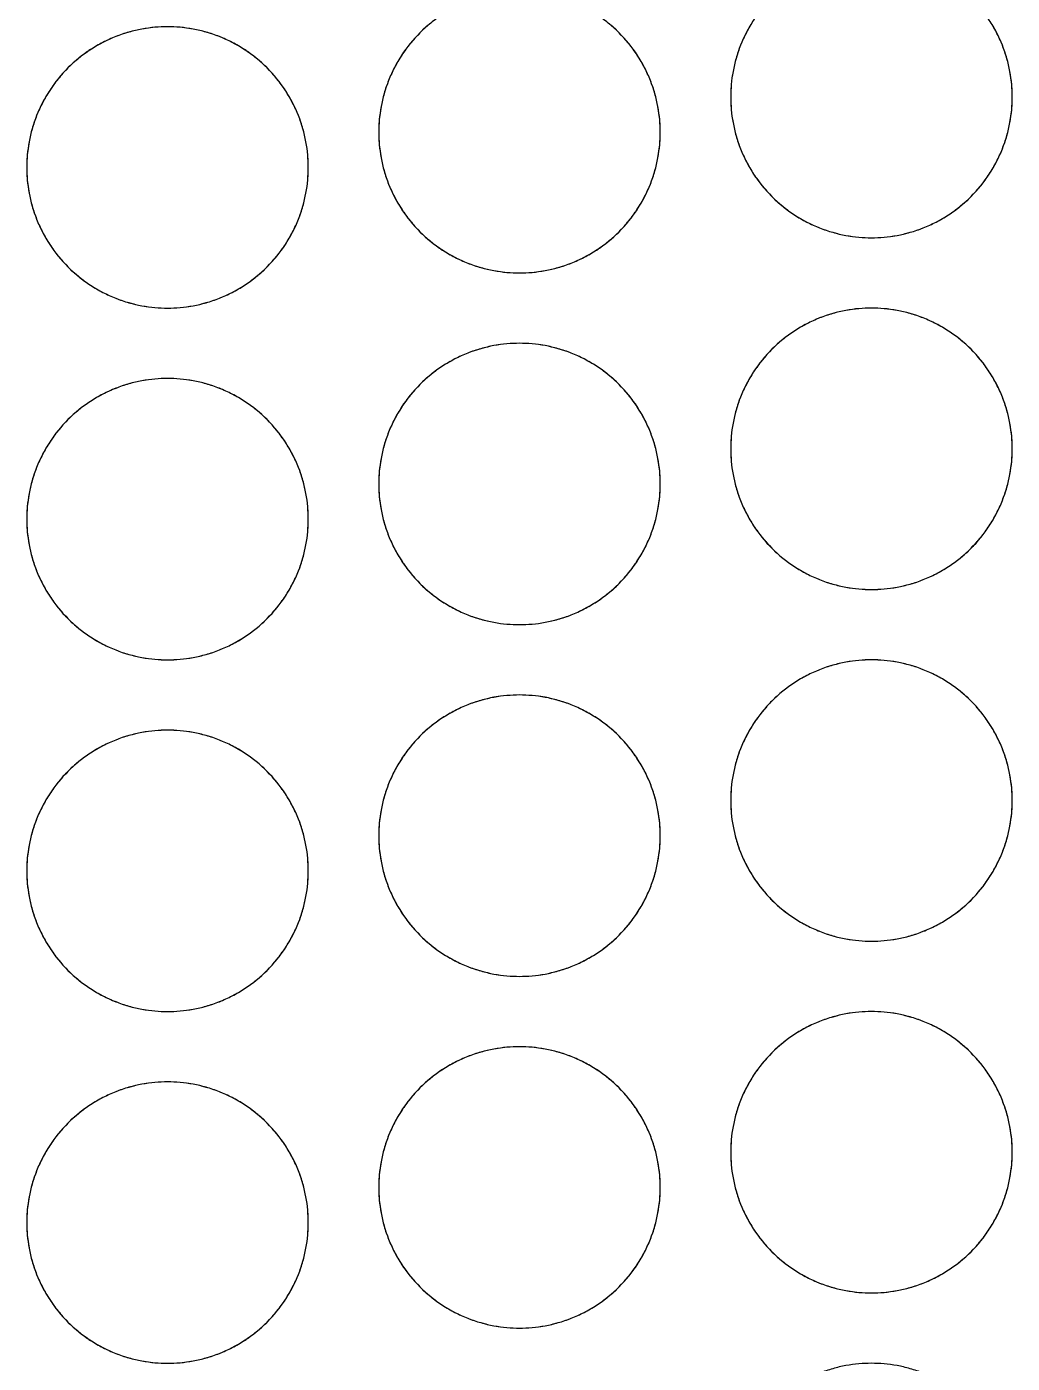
# Model space of a CAD drawing. Extents: x 85 to 185, y 98 to 200.
# Drawn here: x 112.8 to 135.2, y 118.4 to 148.8 of the extents above; entities that cross this region are included whole.
import ezdxf

# ---------------------------------------------------------------- set-up
doc = ezdxf.new("R2010")
doc.units = 0
doc.header["$MEASUREMENT"] = 0
doc.layers.get('0').update_dxf_attribs({"linetype": 'CONTINUOUS'})

msp = doc.modelspace()

# ---------------------------------------------------------------- linework, layer by layer
for points in [[(119.2, 145.6), (119.197, 145.743), (119.187, 145.888), (119.17, 146.034), (119.147, 146.182), (119.132, 146.257), (119.115, 146.331), (119.097, 146.406), (119.076, 146.481), (119.054, 146.555), (119.03, 146.63), (119.004, 146.704), (118.975, 146.778), (118.945, 146.852), (118.913, 146.925), (118.879, 146.998), (118.843, 147.07), (118.804, 147.141), (118.764, 147.212), (118.722, 147.282), (118.678, 147.351), (118.633, 147.419), (118.585, 147.486), (118.536, 147.552), (118.484, 147.617), (118.431, 147.68), (118.377, 147.743), (118.321, 147.803), (118.263, 147.863), (118.203, 147.921), (118.143, 147.977), (118.08, 148.031), (118.017, 148.084), (117.952, 148.136), (117.886, 148.185), (117.819, 148.233), (117.751, 148.278), (117.682, 148.322), (117.612, 148.364), (117.541, 148.404), (117.47, 148.443), (117.398, 148.479), (117.325, 148.513), (117.252, 148.545), (117.178, 148.575), (117.104, 148.604), (117.03, 148.63), (116.955, 148.654), (116.881, 148.676), (116.806, 148.697), (116.731, 148.715), (116.657, 148.732), (116.582, 148.747), (116.434, 148.77), (116.288, 148.787), (116.143, 148.797), (116, 148.8), (115.857, 148.797), (115.712, 148.787), (115.566, 148.77), (115.418, 148.747), (115.343, 148.732), (115.269, 148.715), (115.194, 148.697), (115.119, 148.676), (115.045, 148.654), (114.97, 148.63), (114.896, 148.604), (114.822, 148.575), (114.748, 148.545), (114.675, 148.513), (114.602, 148.479), (114.53, 148.443), (114.459, 148.404), (114.388, 148.364), (114.318, 148.322), (114.249, 148.278), (114.181, 148.233), (114.114, 148.185), (114.048, 148.136), (113.983, 148.084), (113.92, 148.031), (113.857, 147.977), (113.797, 147.921), (113.737, 147.863), (113.679, 147.803), (113.623, 147.743), (113.569, 147.68), (113.516, 147.617), (113.464, 147.552), (113.415, 147.486), (113.367, 147.419), (113.322, 147.351), (113.278, 147.282), (113.236, 147.212), (113.196, 147.141), (113.157, 147.07), (113.121, 146.998), (113.087, 146.925), (113.055, 146.852), (113.025, 146.778), (112.996, 146.704), (112.97, 146.63), (112.946, 146.555), (112.924, 146.481), (112.903, 146.406), (112.885, 146.331), (112.868, 146.257), (112.853, 146.182), (112.83, 146.034), (112.813, 145.888), (112.803, 145.743), (112.8, 145.6), (112.803, 145.457), (112.813, 145.312), (112.83, 145.166), (112.853, 145.018), (112.868, 144.943), (112.885, 144.869), (112.903, 144.794), (112.924, 144.719), (112.946, 144.645), (112.97, 144.57), (112.996, 144.496), (113.025, 144.422), (113.055, 144.348), (113.087, 144.275), (113.121, 144.202), (113.157, 144.13), (113.196, 144.059), (113.236, 143.988), (113.278, 143.918), (113.322, 143.849), (113.367, 143.781), (113.415, 143.714), (113.464, 143.648), (113.516, 143.583), (113.569, 143.52), (113.623, 143.457), (113.679, 143.397), (113.737, 143.337), (113.797, 143.279), (113.857, 143.223), (113.92, 143.169), (113.983, 143.116), (114.048, 143.064), (114.114, 143.015), (114.181, 142.967), (114.249, 142.922), (114.318, 142.878), (114.388, 142.836), (114.459, 142.796), (114.53, 142.757), (114.602, 142.721), (114.675, 142.687), (114.748, 142.655), (114.822, 142.625), (114.896, 142.596), (114.97, 142.57), (115.045, 142.546), (115.119, 142.524), (115.194, 142.503), (115.269, 142.485), (115.343, 142.468), (115.418, 142.453), (115.566, 142.43), (115.712, 142.413), (115.857, 142.403), (116, 142.4), (116.143, 142.403), (116.288, 142.413), (116.434, 142.43), (116.582, 142.453), (116.657, 142.468), (116.731, 142.485), (116.806, 142.503), (116.881, 142.524), (116.955, 142.546), (117.03, 142.57), (117.104, 142.596), (117.178, 142.625), (117.252, 142.655), (117.325, 142.687), (117.398, 142.721), (117.47, 142.757), (117.541, 142.796), (117.612, 142.836), (117.682, 142.878), (117.751, 142.922), (117.819, 142.967), (117.886, 143.015), (117.952, 143.064), (118.017, 143.116), (118.08, 143.169), (118.143, 143.223), (118.203, 143.279), (118.263, 143.337), (118.321, 143.397), (118.377, 143.457), (118.431, 143.52), (118.484, 143.583), (118.536, 143.648), (118.585, 143.714), (118.633, 143.781), (118.678, 143.849), (118.722, 143.918), (118.764, 143.988), (118.804, 144.059), (118.843, 144.13), (118.879, 144.202), (118.913, 144.275), (118.945, 144.348), (118.975, 144.422), (119.004, 144.496), (119.03, 144.57), (119.054, 144.645), (119.076, 144.719), (119.097, 144.794), (119.115, 144.869), (119.132, 144.943), (119.147, 145.018), (119.17, 145.166), (119.187, 145.312), (119.197, 145.457), (119.2, 145.6)], [(135.2, 139.2), (135.197, 139.343), (135.187, 139.488), (135.17, 139.634), (135.147, 139.782), (135.132, 139.857), (135.115, 139.931), (135.097, 140.006), (135.076, 140.081), (135.054, 140.155), (135.03, 140.23), (135.004, 140.304), (134.975, 140.378), (134.945, 140.452), (134.913, 140.525), (134.879, 140.598), (134.843, 140.67), (134.804, 140.741), (134.764, 140.812), (134.722, 140.882), (134.678, 140.951), (134.633, 141.019), (134.585, 141.086), (134.536, 141.152), (134.484, 141.217), (134.431, 141.28), (134.377, 141.343), (134.321, 141.403), (134.263, 141.463), (134.203, 141.521), (134.143, 141.577), (134.08, 141.631), (134.017, 141.684), (133.952, 141.736), (133.886, 141.785), (133.819, 141.833), (133.751, 141.878), (133.682, 141.922), (133.612, 141.964), (133.541, 142.004), (133.47, 142.043), (133.398, 142.079), (133.325, 142.113), (133.252, 142.145), (133.178, 142.175), (133.104, 142.204), (133.03, 142.23), (132.955, 142.254), (132.881, 142.276), (132.806, 142.297), (132.731, 142.315), (132.657, 142.332), (132.582, 142.347), (132.434, 142.37), (132.288, 142.387), (132.143, 142.397), (132, 142.4), (131.857, 142.397), (131.712, 142.387), (131.566, 142.37), (131.418, 142.347), (131.343, 142.332), (131.269, 142.315), (131.194, 142.297), (131.119, 142.276), (131.045, 142.254), (130.97, 142.23), (130.896, 142.204), (130.822, 142.175), (130.748, 142.145), (130.675, 142.113), (130.602, 142.079), (130.53, 142.043), (130.459, 142.004), (130.388, 141.964), (130.318, 141.922), (130.249, 141.878), (130.181, 141.833), (130.114, 141.785), (130.048, 141.736), (129.983, 141.684), (129.92, 141.631), (129.857, 141.577), (129.797, 141.521), (129.737, 141.463), (129.679, 141.403), (129.623, 141.343), (129.569, 141.28), (129.516, 141.217), (129.464, 141.152), (129.415, 141.086), (129.367, 141.019), (129.322, 140.951), (129.278, 140.882), (129.236, 140.812), (129.196, 140.741), (129.157, 140.67), (129.121, 140.598), (129.087, 140.525), (129.055, 140.452), (129.025, 140.378), (128.996, 140.304), (128.97, 140.23), (128.946, 140.155), (128.924, 140.081), (128.903, 140.006), (128.885, 139.931), (128.868, 139.857), (128.853, 139.782), (128.83, 139.634), (128.813, 139.488), (128.803, 139.343), (128.8, 139.2), (128.803, 139.057), (128.813, 138.912), (128.83, 138.766), (128.853, 138.618), (128.868, 138.543), (128.885, 138.469), (128.903, 138.394), (128.924, 138.319), (128.946, 138.245), (128.97, 138.17), (128.996, 138.096), (129.025, 138.022), (129.055, 137.948), (129.087, 137.875), (129.121, 137.802), (129.157, 137.73), (129.196, 137.659), (129.236, 137.588), (129.278, 137.518), (129.322, 137.449), (129.367, 137.381), (129.415, 137.314), (129.464, 137.248), (129.516, 137.183), (129.569, 137.12), (129.623, 137.057), (129.679, 136.997), (129.737, 136.937), (129.797, 136.879), (129.857, 136.823), (129.92, 136.769), (129.983, 136.716), (130.048, 136.664), (130.114, 136.615), (130.181, 136.567), (130.249, 136.522), (130.318, 136.478), (130.388, 136.436), (130.459, 136.396), (130.53, 136.357), (130.602, 136.321), (130.675, 136.287), (130.748, 136.255), (130.822, 136.225), (130.896, 136.196), (130.97, 136.17), (131.045, 136.146), (131.119, 136.124), (131.194, 136.103), (131.269, 136.085), (131.343, 136.068), (131.418, 136.053), (131.566, 136.03), (131.712, 136.013), (131.857, 136.003), (132, 136), (132.143, 136.003), (132.288, 136.013), (132.434, 136.03), (132.582, 136.053), (132.657, 136.068), (132.731, 136.085), (132.806, 136.103), (132.881, 136.124), (132.955, 136.146), (133.03, 136.17), (133.104, 136.196), (133.178, 136.225), (133.252, 136.255), (133.325, 136.287), (133.398, 136.321), (133.47, 136.357), (133.541, 136.396), (133.612, 136.436), (133.682, 136.478), (133.751, 136.522), (133.819, 136.567), (133.886, 136.615), (133.952, 136.664), (134.017, 136.716), (134.08, 136.769), (134.143, 136.823), (134.203, 136.879), (134.263, 136.937), (134.321, 136.997), (134.377, 137.057), (134.431, 137.12), (134.484, 137.183), (134.536, 137.248), (134.585, 137.314), (134.633, 137.381), (134.678, 137.449), (134.722, 137.518), (134.764, 137.588), (134.804, 137.659), (134.843, 137.73), (134.879, 137.802), (134.913, 137.875), (134.945, 137.948), (134.975, 138.022), (135.004, 138.096), (135.03, 138.17), (135.054, 138.245), (135.076, 138.319), (135.097, 138.394), (135.115, 138.469), (135.132, 138.543), (135.147, 138.618), (135.17, 138.766), (135.187, 138.912), (135.197, 139.057), (135.2, 139.2)], [(127.2, 138.4), (127.197, 138.543), (127.187, 138.688), (127.17, 138.834), (127.147, 138.982), (127.132, 139.057), (127.115, 139.131), (127.097, 139.206), (127.076, 139.281), (127.054, 139.355), (127.03, 139.43), (127.004, 139.504), (126.975, 139.578), (126.945, 139.652), (126.913, 139.725), (126.879, 139.798), (126.843, 139.87), (126.804, 139.941), (126.764, 140.012), (126.722, 140.082), (126.678, 140.151), (126.633, 140.219), (126.585, 140.286), (126.536, 140.352), (126.484, 140.417), (126.431, 140.48), (126.377, 140.543), (126.321, 140.603), (126.263, 140.663), (126.203, 140.721), (126.143, 140.777), (126.08, 140.831), (126.017, 140.884), (125.952, 140.936), (125.886, 140.985), (125.819, 141.033), (125.751, 141.078), (125.682, 141.122), (125.612, 141.164), (125.541, 141.204), (125.47, 141.243), (125.398, 141.279), (125.325, 141.313), (125.252, 141.345), (125.178, 141.375), (125.104, 141.404), (125.03, 141.43), (124.955, 141.454), (124.881, 141.476), (124.806, 141.497), (124.731, 141.515), (124.657, 141.532), (124.582, 141.547), (124.434, 141.57), (124.288, 141.587), (124.143, 141.597), (124, 141.6), (123.857, 141.597), (123.712, 141.587), (123.566, 141.57), (123.418, 141.547), (123.343, 141.532), (123.269, 141.515), (123.194, 141.497), (123.119, 141.476), (123.045, 141.454), (122.97, 141.43), (122.896, 141.404), (122.822, 141.375), (122.748, 141.345), (122.675, 141.313), (122.602, 141.279), (122.53, 141.243), (122.459, 141.204), (122.388, 141.164), (122.318, 141.122), (122.249, 141.078), (122.181, 141.033), (122.114, 140.985), (122.048, 140.936), (121.983, 140.884), (121.92, 140.831), (121.857, 140.777), (121.797, 140.721), (121.737, 140.663), (121.679, 140.603), (121.623, 140.543), (121.569, 140.48), (121.516, 140.417), (121.464, 140.352), (121.415, 140.286), (121.367, 140.219), (121.322, 140.151), (121.278, 140.082), (121.236, 140.012), (121.196, 139.941), (121.157, 139.87), (121.121, 139.798), (121.087, 139.725), (121.055, 139.652), (121.025, 139.578), (120.996, 139.504), (120.97, 139.43), (120.946, 139.355), (120.924, 139.281), (120.903, 139.206), (120.885, 139.131), (120.868, 139.057), (120.853, 138.982), (120.83, 138.834), (120.813, 138.688), (120.803, 138.543), (120.8, 138.4), (120.803, 138.257), (120.813, 138.112), (120.83, 137.966), (120.853, 137.818), (120.868, 137.743), (120.885, 137.669), (120.903, 137.594), (120.924, 137.519), (120.946, 137.445), (120.97, 137.37), (120.996, 137.296), (121.025, 137.222), (121.055, 137.148), (121.087, 137.075), (121.121, 137.002), (121.157, 136.93), (121.196, 136.859), (121.236, 136.788), (121.278, 136.718), (121.322, 136.649), (121.367, 136.581), (121.415, 136.514), (121.464, 136.448), (121.516, 136.383), (121.569, 136.32), (121.623, 136.257), (121.679, 136.197), (121.737, 136.137), (121.797, 136.079), (121.857, 136.023), (121.92, 135.969), (121.983, 135.916), (122.048, 135.864), (122.114, 135.815), (122.181, 135.767), (122.249, 135.722), (122.318, 135.678), (122.388, 135.636), (122.459, 135.596), (122.53, 135.557), (122.602, 135.521), (122.675, 135.487), (122.748, 135.455), (122.822, 135.425), (122.896, 135.396), (122.97, 135.37), (123.045, 135.346), (123.119, 135.324), (123.194, 135.303), (123.269, 135.285), (123.343, 135.268), (123.418, 135.253), (123.566, 135.23), (123.712, 135.213), (123.857, 135.203), (124, 135.2), (124.143, 135.203), (124.288, 135.213), (124.434, 135.23), (124.582, 135.253), (124.657, 135.268), (124.731, 135.285), (124.806, 135.303), (124.881, 135.324), (124.955, 135.346), (125.03, 135.37), (125.104, 135.396), (125.178, 135.425), (125.252, 135.455), (125.325, 135.487), (125.398, 135.521), (125.47, 135.557), (125.541, 135.596), (125.612, 135.636), (125.682, 135.678), (125.751, 135.722), (125.819, 135.767), (125.886, 135.815), (125.952, 135.864), (126.017, 135.916), (126.08, 135.969), (126.143, 136.023), (126.203, 136.079), (126.263, 136.137), (126.321, 136.197), (126.377, 136.257), (126.431, 136.32), (126.484, 136.383), (126.536, 136.448), (126.585, 136.514), (126.633, 136.581), (126.678, 136.649), (126.722, 136.718), (126.764, 136.788), (126.804, 136.859), (126.843, 136.93), (126.879, 137.002), (126.913, 137.075), (126.945, 137.148), (126.975, 137.222), (127.004, 137.296), (127.03, 137.37), (127.054, 137.445), (127.076, 137.519), (127.097, 137.594), (127.115, 137.669), (127.132, 137.743), (127.147, 137.818), (127.17, 137.966), (127.187, 138.112), (127.197, 138.257), (127.2, 138.4)], [(119.2, 137.6), (119.197, 137.743), (119.187, 137.888), (119.17, 138.034), (119.147, 138.182), (119.132, 138.257), (119.115, 138.331), (119.097, 138.406), (119.076, 138.481), (119.054, 138.555), (119.03, 138.63), (119.004, 138.704), (118.975, 138.778), (118.945, 138.852), (118.913, 138.925), (118.879, 138.998), (118.843, 139.07), (118.804, 139.141), (118.764, 139.212), (118.722, 139.282), (118.678, 139.351), (118.633, 139.419), (118.585, 139.486), (118.536, 139.552), (118.484, 139.617), (118.431, 139.68), (118.377, 139.743), (118.321, 139.803), (118.263, 139.863), (118.203, 139.921), (118.143, 139.977), (118.08, 140.031), (118.017, 140.084), (117.952, 140.136), (117.886, 140.185), (117.819, 140.233), (117.751, 140.278), (117.682, 140.322), (117.612, 140.364), (117.541, 140.404), (117.47, 140.443), (117.398, 140.479), (117.325, 140.513), (117.252, 140.545), (117.178, 140.575), (117.104, 140.604), (117.03, 140.63), (116.955, 140.654), (116.881, 140.676), (116.806, 140.697), (116.731, 140.715), (116.657, 140.732), (116.582, 140.747), (116.434, 140.77), (116.288, 140.787), (116.143, 140.797), (116, 140.8), (115.857, 140.797), (115.712, 140.787), (115.566, 140.77), (115.418, 140.747), (115.343, 140.732), (115.269, 140.715), (115.194, 140.697), (115.119, 140.676), (115.045, 140.654), (114.97, 140.63), (114.896, 140.604), (114.822, 140.575), (114.748, 140.545), (114.675, 140.513), (114.602, 140.479), (114.53, 140.443), (114.459, 140.404), (114.388, 140.364), (114.318, 140.322), (114.249, 140.278), (114.181, 140.233), (114.114, 140.185), (114.048, 140.136), (113.983, 140.084), (113.92, 140.031), (113.857, 139.977), (113.797, 139.921), (113.737, 139.863), (113.679, 139.803), (113.623, 139.743), (113.569, 139.68), (113.516, 139.617), (113.464, 139.552), (113.415, 139.486), (113.367, 139.419), (113.322, 139.351), (113.278, 139.282), (113.236, 139.212), (113.196, 139.141), (113.157, 139.07), (113.121, 138.998), (113.087, 138.925), (113.055, 138.852), (113.025, 138.778), (112.996, 138.704), (112.97, 138.63), (112.946, 138.555), (112.924, 138.481), (112.903, 138.406), (112.885, 138.331), (112.868, 138.257), (112.853, 138.182), (112.83, 138.034), (112.813, 137.888), (112.803, 137.743), (112.8, 137.6), (112.803, 137.457), (112.813, 137.312), (112.83, 137.166), (112.853, 137.018), (112.868, 136.943), (112.885, 136.869), (112.903, 136.794), (112.924, 136.719), (112.946, 136.645), (112.97, 136.57), (112.996, 136.496), (113.025, 136.422), (113.055, 136.348), (113.087, 136.275), (113.121, 136.202), (113.157, 136.13), (113.196, 136.059), (113.236, 135.988), (113.278, 135.918), (113.322, 135.849), (113.367, 135.781), (113.415, 135.714), (113.464, 135.648), (113.516, 135.583), (113.569, 135.52), (113.623, 135.457), (113.679, 135.397), (113.737, 135.337), (113.797, 135.279), (113.857, 135.223), (113.92, 135.169), (113.983, 135.116), (114.048, 135.064), (114.114, 135.015), (114.181, 134.967), (114.249, 134.922), (114.318, 134.878), (114.388, 134.836), (114.459, 134.796), (114.53, 134.757), (114.602, 134.721), (114.675, 134.687), (114.748, 134.655), (114.822, 134.625), (114.896, 134.596), (114.97, 134.57), (115.045, 134.546), (115.119, 134.524), (115.194, 134.503), (115.269, 134.485), (115.343, 134.468), (115.418, 134.453), (115.566, 134.43), (115.712, 134.413), (115.857, 134.403), (116, 134.4), (116.143, 134.403), (116.288, 134.413), (116.434, 134.43), (116.582, 134.453), (116.657, 134.468), (116.731, 134.485), (116.806, 134.503), (116.881, 134.524), (116.955, 134.546), (117.03, 134.57), (117.104, 134.596), (117.178, 134.625), (117.252, 134.655), (117.325, 134.687), (117.398, 134.721), (117.47, 134.757), (117.541, 134.796), (117.612, 134.836), (117.682, 134.878), (117.751, 134.922), (117.819, 134.967), (117.886, 135.015), (117.952, 135.064), (118.017, 135.116), (118.08, 135.169), (118.143, 135.223), (118.203, 135.279), (118.263, 135.337), (118.321, 135.397), (118.377, 135.457), (118.431, 135.52), (118.484, 135.583), (118.536, 135.648), (118.585, 135.714), (118.633, 135.781), (118.678, 135.849), (118.722, 135.918), (118.764, 135.988), (118.804, 136.059), (118.843, 136.13), (118.879, 136.202), (118.913, 136.275), (118.945, 136.348), (118.975, 136.422), (119.004, 136.496), (119.03, 136.57), (119.054, 136.645), (119.076, 136.719), (119.097, 136.794), (119.115, 136.869), (119.132, 136.943), (119.147, 137.018), (119.17, 137.166), (119.187, 137.312), (119.197, 137.457), (119.2, 137.6)], [(135.2, 131.2), (135.197, 131.343), (135.187, 131.488), (135.17, 131.634), (135.147, 131.782), (135.132, 131.857), (135.115, 131.931), (135.097, 132.006), (135.076, 132.081), (135.054, 132.155), (135.03, 132.23), (135.004, 132.304), (134.975, 132.378), (134.945, 132.452), (134.913, 132.525), (134.879, 132.598), (134.843, 132.67), (134.804, 132.741), (134.764, 132.812), (134.722, 132.882), (134.678, 132.951), (134.633, 133.019), (134.585, 133.086), (134.536, 133.152), (134.484, 133.217), (134.431, 133.28), (134.377, 133.343), (134.321, 133.403), (134.263, 133.463), (134.203, 133.521), (134.143, 133.577), (134.08, 133.631), (134.017, 133.684), (133.952, 133.736), (133.886, 133.785), (133.819, 133.833), (133.751, 133.878), (133.682, 133.922), (133.612, 133.964), (133.541, 134.004), (133.47, 134.043), (133.398, 134.079), (133.325, 134.113), (133.252, 134.145), (133.178, 134.175), (133.104, 134.204), (133.03, 134.23), (132.955, 134.254), (132.881, 134.276), (132.806, 134.297), (132.731, 134.315), (132.657, 134.332), (132.582, 134.347), (132.434, 134.37), (132.288, 134.387), (132.143, 134.397), (132, 134.4), (131.857, 134.397), (131.712, 134.387), (131.566, 134.37), (131.418, 134.347), (131.343, 134.332), (131.269, 134.315), (131.194, 134.297), (131.119, 134.276), (131.045, 134.254), (130.97, 134.23), (130.896, 134.204), (130.822, 134.175), (130.748, 134.145), (130.675, 134.113), (130.602, 134.079), (130.53, 134.043), (130.459, 134.004), (130.388, 133.964), (130.318, 133.922), (130.249, 133.878), (130.181, 133.833), (130.114, 133.785), (130.048, 133.736), (129.983, 133.684), (129.92, 133.631), (129.857, 133.577), (129.797, 133.521), (129.737, 133.463), (129.679, 133.403), (129.623, 133.343), (129.569, 133.28), (129.516, 133.217), (129.464, 133.152), (129.415, 133.086), (129.367, 133.019), (129.322, 132.951), (129.278, 132.882), (129.236, 132.812), (129.196, 132.741), (129.157, 132.67), (129.121, 132.598), (129.087, 132.525), (129.055, 132.452), (129.025, 132.378), (128.996, 132.304), (128.97, 132.23), (128.946, 132.155), (128.924, 132.081), (128.903, 132.006), (128.885, 131.931), (128.868, 131.857), (128.853, 131.782), (128.83, 131.634), (128.813, 131.488), (128.803, 131.343), (128.8, 131.2), (128.803, 131.057), (128.813, 130.912), (128.83, 130.766), (128.853, 130.618), (128.868, 130.543), (128.885, 130.469), (128.903, 130.394), (128.924, 130.319), (128.946, 130.245), (128.97, 130.17), (128.996, 130.096), (129.025, 130.022), (129.055, 129.948), (129.087, 129.875), (129.121, 129.802), (129.157, 129.73), (129.196, 129.659), (129.236, 129.588), (129.278, 129.518), (129.322, 129.449), (129.367, 129.381), (129.415, 129.314), (129.464, 129.248), (129.516, 129.183), (129.569, 129.12), (129.623, 129.057), (129.679, 128.997), (129.737, 128.937), (129.797, 128.879), (129.857, 128.823), (129.92, 128.769), (129.983, 128.716), (130.048, 128.664), (130.114, 128.615), (130.181, 128.567), (130.249, 128.522), (130.318, 128.478), (130.388, 128.436), (130.459, 128.396), (130.53, 128.357), (130.602, 128.321), (130.675, 128.287), (130.748, 128.255), (130.822, 128.225), (130.896, 128.196), (130.97, 128.17), (131.045, 128.146), (131.119, 128.124), (131.194, 128.103), (131.269, 128.085), (131.343, 128.068), (131.418, 128.053), (131.566, 128.03), (131.712, 128.013), (131.857, 128.003), (132, 128), (132.143, 128.003), (132.288, 128.013), (132.434, 128.03), (132.582, 128.053), (132.657, 128.068), (132.731, 128.085), (132.806, 128.103), (132.881, 128.124), (132.955, 128.146), (133.03, 128.17), (133.104, 128.196), (133.178, 128.225), (133.252, 128.255), (133.325, 128.287), (133.398, 128.321), (133.47, 128.357), (133.541, 128.396), (133.612, 128.436), (133.682, 128.478), (133.751, 128.522), (133.819, 128.567), (133.886, 128.615), (133.952, 128.664), (134.017, 128.716), (134.08, 128.769), (134.143, 128.823), (134.203, 128.879), (134.263, 128.937), (134.321, 128.997), (134.377, 129.057), (134.431, 129.12), (134.484, 129.183), (134.536, 129.248), (134.585, 129.314), (134.633, 129.381), (134.678, 129.449), (134.722, 129.518), (134.764, 129.588), (134.804, 129.659), (134.843, 129.73), (134.879, 129.802), (134.913, 129.875), (134.945, 129.948), (134.975, 130.022), (135.004, 130.096), (135.03, 130.17), (135.054, 130.245), (135.076, 130.319), (135.097, 130.394), (135.115, 130.469), (135.132, 130.543), (135.147, 130.618), (135.17, 130.766), (135.187, 130.912), (135.197, 131.057), (135.2, 131.2)], [(127.2, 130.4), (127.197, 130.543), (127.187, 130.688), (127.17, 130.834), (127.147, 130.982), (127.132, 131.057), (127.115, 131.131), (127.097, 131.206), (127.076, 131.281), (127.054, 131.355), (127.03, 131.43), (127.004, 131.504), (126.975, 131.578), (126.945, 131.652), (126.913, 131.725), (126.879, 131.798), (126.843, 131.87), (126.804, 131.941), (126.764, 132.012), (126.722, 132.082), (126.678, 132.151), (126.633, 132.219), (126.585, 132.286), (126.536, 132.352), (126.484, 132.417), (126.431, 132.48), (126.377, 132.543), (126.321, 132.603), (126.263, 132.663), (126.203, 132.721), (126.143, 132.777), (126.08, 132.831), (126.017, 132.884), (125.952, 132.936), (125.886, 132.985), (125.819, 133.033), (125.751, 133.078), (125.682, 133.122), (125.612, 133.164), (125.541, 133.204), (125.47, 133.243), (125.398, 133.279), (125.325, 133.313), (125.252, 133.345), (125.178, 133.375), (125.104, 133.404), (125.03, 133.43), (124.955, 133.454), (124.881, 133.476), (124.806, 133.497), (124.731, 133.515), (124.657, 133.532), (124.582, 133.547), (124.434, 133.57), (124.288, 133.587), (124.143, 133.597), (124, 133.6), (123.857, 133.597), (123.712, 133.587), (123.566, 133.57), (123.418, 133.547), (123.343, 133.532), (123.269, 133.515), (123.194, 133.497), (123.119, 133.476), (123.045, 133.454), (122.97, 133.43), (122.896, 133.404), (122.822, 133.375), (122.748, 133.345), (122.675, 133.313), (122.602, 133.279), (122.53, 133.243), (122.459, 133.204), (122.388, 133.164), (122.318, 133.122), (122.249, 133.078), (122.181, 133.033), (122.114, 132.985), (122.048, 132.936), (121.983, 132.884), (121.92, 132.831), (121.857, 132.777), (121.797, 132.721), (121.737, 132.663), (121.679, 132.603), (121.623, 132.543), (121.569, 132.48), (121.516, 132.417), (121.464, 132.352), (121.415, 132.286), (121.367, 132.219), (121.322, 132.151), (121.278, 132.082), (121.236, 132.012), (121.196, 131.941), (121.157, 131.87), (121.121, 131.798), (121.087, 131.725), (121.055, 131.652), (121.025, 131.578), (120.996, 131.504), (120.97, 131.43), (120.946, 131.355), (120.924, 131.281), (120.903, 131.206), (120.885, 131.131), (120.868, 131.057), (120.853, 130.982), (120.83, 130.834), (120.813, 130.688), (120.803, 130.543), (120.8, 130.4), (120.803, 130.257), (120.813, 130.112), (120.83, 129.966), (120.853, 129.818), (120.868, 129.743), (120.885, 129.669), (120.903, 129.594), (120.924, 129.519), (120.946, 129.445), (120.97, 129.37), (120.996, 129.296), (121.025, 129.222), (121.055, 129.148), (121.087, 129.075), (121.121, 129.002), (121.157, 128.93), (121.196, 128.859), (121.236, 128.788), (121.278, 128.718), (121.322, 128.649), (121.367, 128.581), (121.415, 128.514), (121.464, 128.448), (121.516, 128.383), (121.569, 128.32), (121.623, 128.257), (121.679, 128.197), (121.737, 128.137), (121.797, 128.079), (121.857, 128.023), (121.92, 127.969), (121.983, 127.916), (122.048, 127.864), (122.114, 127.815), (122.181, 127.767), (122.249, 127.722), (122.318, 127.678), (122.388, 127.636), (122.459, 127.596), (122.53, 127.557), (122.602, 127.521), (122.675, 127.487), (122.748, 127.455), (122.822, 127.425), (122.896, 127.396), (122.97, 127.37), (123.045, 127.346), (123.119, 127.324), (123.194, 127.303), (123.269, 127.285), (123.343, 127.268), (123.418, 127.253), (123.566, 127.23), (123.712, 127.213), (123.857, 127.203), (124, 127.2), (124.143, 127.203), (124.288, 127.213), (124.434, 127.23), (124.582, 127.253), (124.657, 127.268), (124.731, 127.285), (124.806, 127.303), (124.881, 127.324), (124.955, 127.346), (125.03, 127.37), (125.104, 127.396), (125.178, 127.425), (125.252, 127.455), (125.325, 127.487), (125.398, 127.521), (125.47, 127.557), (125.541, 127.596), (125.612, 127.636), (125.682, 127.678), (125.751, 127.722), (125.819, 127.767), (125.886, 127.815), (125.952, 127.864), (126.017, 127.916), (126.08, 127.969), (126.143, 128.023), (126.203, 128.079), (126.263, 128.137), (126.321, 128.197), (126.377, 128.257), (126.431, 128.32), (126.484, 128.383), (126.536, 128.448), (126.585, 128.514), (126.633, 128.581), (126.678, 128.649), (126.722, 128.718), (126.764, 128.788), (126.804, 128.859), (126.843, 128.93), (126.879, 129.002), (126.913, 129.075), (126.945, 129.148), (126.975, 129.222), (127.004, 129.296), (127.03, 129.37), (127.054, 129.445), (127.076, 129.519), (127.097, 129.594), (127.115, 129.669), (127.132, 129.743), (127.147, 129.818), (127.17, 129.966), (127.187, 130.112), (127.197, 130.257), (127.2, 130.4)], [(119.2, 129.6), (119.197, 129.743), (119.187, 129.888), (119.17, 130.034), (119.147, 130.182), (119.132, 130.257), (119.115, 130.331), (119.097, 130.406), (119.076, 130.481), (119.054, 130.555), (119.03, 130.63), (119.004, 130.704), (118.975, 130.778), (118.945, 130.852), (118.913, 130.925), (118.879, 130.998), (118.843, 131.07), (118.804, 131.141), (118.764, 131.212), (118.722, 131.282), (118.678, 131.351), (118.633, 131.419), (118.585, 131.486), (118.536, 131.552), (118.484, 131.617), (118.431, 131.68), (118.377, 131.743), (118.321, 131.803), (118.263, 131.863), (118.203, 131.921), (118.143, 131.977), (118.08, 132.031), (118.017, 132.084), (117.952, 132.136), (117.886, 132.185), (117.819, 132.233), (117.751, 132.278), (117.682, 132.322), (117.612, 132.364), (117.541, 132.404), (117.47, 132.443), (117.398, 132.479), (117.325, 132.513), (117.252, 132.545), (117.178, 132.575), (117.104, 132.604), (117.03, 132.63), (116.955, 132.654), (116.881, 132.676), (116.806, 132.697), (116.731, 132.715), (116.657, 132.732), (116.582, 132.747), (116.434, 132.77), (116.288, 132.787), (116.143, 132.797), (116, 132.8), (115.857, 132.797), (115.712, 132.787), (115.566, 132.77), (115.418, 132.747), (115.343, 132.732), (115.269, 132.715), (115.194, 132.697), (115.119, 132.676), (115.045, 132.654), (114.97, 132.63), (114.896, 132.604), (114.822, 132.575), (114.748, 132.545), (114.675, 132.513), (114.602, 132.479), (114.53, 132.443), (114.459, 132.404), (114.388, 132.364), (114.318, 132.322), (114.249, 132.278), (114.181, 132.233), (114.114, 132.185), (114.048, 132.136), (113.983, 132.084), (113.92, 132.031), (113.857, 131.977), (113.797, 131.921), (113.737, 131.863), (113.679, 131.803), (113.623, 131.743), (113.569, 131.68), (113.516, 131.617), (113.464, 131.552), (113.415, 131.486), (113.367, 131.419), (113.322, 131.351), (113.278, 131.282), (113.236, 131.212), (113.196, 131.141), (113.157, 131.07), (113.121, 130.998), (113.087, 130.925), (113.055, 130.852), (113.025, 130.778), (112.996, 130.704), (112.97, 130.63), (112.946, 130.555), (112.924, 130.481), (112.903, 130.406), (112.885, 130.331), (112.868, 130.257), (112.853, 130.182), (112.83, 130.034), (112.813, 129.888), (112.803, 129.743), (112.8, 129.6), (112.803, 129.457), (112.813, 129.312), (112.83, 129.166), (112.853, 129.018), (112.868, 128.943), (112.885, 128.869), (112.903, 128.794), (112.924, 128.719), (112.946, 128.645), (112.97, 128.57), (112.996, 128.496), (113.025, 128.422), (113.055, 128.348), (113.087, 128.275), (113.121, 128.202), (113.157, 128.13), (113.196, 128.059), (113.236, 127.988), (113.278, 127.918), (113.322, 127.849), (113.367, 127.781), (113.415, 127.714), (113.464, 127.648), (113.516, 127.583), (113.569, 127.52), (113.623, 127.457), (113.679, 127.397), (113.737, 127.337), (113.797, 127.279), (113.857, 127.223), (113.92, 127.169), (113.983, 127.116), (114.048, 127.064), (114.114, 127.015), (114.181, 126.967), (114.249, 126.922), (114.318, 126.878), (114.388, 126.836), (114.459, 126.796), (114.53, 126.757), (114.602, 126.721), (114.675, 126.687), (114.748, 126.655), (114.822, 126.625), (114.896, 126.596), (114.97, 126.57), (115.045, 126.546), (115.119, 126.524), (115.194, 126.503), (115.269, 126.485), (115.343, 126.468), (115.418, 126.453), (115.566, 126.43), (115.712, 126.413), (115.857, 126.403), (116, 126.4), (116.143, 126.403), (116.288, 126.413), (116.434, 126.43), (116.582, 126.453), (116.657, 126.468), (116.731, 126.485), (116.806, 126.503), (116.881, 126.524), (116.955, 126.546), (117.03, 126.57), (117.104, 126.596), (117.178, 126.625), (117.252, 126.655), (117.325, 126.687), (117.398, 126.721), (117.47, 126.757), (117.541, 126.796), (117.612, 126.836), (117.682, 126.878), (117.751, 126.922), (117.819, 126.967), (117.886, 127.015), (117.952, 127.064), (118.017, 127.116), (118.08, 127.169), (118.143, 127.223), (118.203, 127.279), (118.263, 127.337), (118.321, 127.397), (118.377, 127.457), (118.431, 127.52), (118.484, 127.583), (118.536, 127.648), (118.585, 127.714), (118.633, 127.781), (118.678, 127.849), (118.722, 127.918), (118.764, 127.988), (118.804, 128.059), (118.843, 128.13), (118.879, 128.202), (118.913, 128.275), (118.945, 128.348), (118.975, 128.422), (119.004, 128.496), (119.03, 128.57), (119.054, 128.645), (119.076, 128.719), (119.097, 128.794), (119.115, 128.869), (119.132, 128.943), (119.147, 129.018), (119.17, 129.166), (119.187, 129.312), (119.197, 129.457), (119.2, 129.6)], [(135.2, 123.2), (135.197, 123.343), (135.187, 123.488), (135.17, 123.634), (135.147, 123.782), (135.132, 123.857), (135.115, 123.931), (135.097, 124.006), (135.076, 124.081), (135.054, 124.155), (135.03, 124.23), (135.004, 124.304), (134.975, 124.378), (134.945, 124.452), (134.913, 124.525), (134.879, 124.598), (134.843, 124.67), (134.804, 124.741), (134.764, 124.812), (134.722, 124.882), (134.678, 124.951), (134.633, 125.019), (134.585, 125.086), (134.536, 125.152), (134.484, 125.217), (134.431, 125.28), (134.377, 125.343), (134.321, 125.403), (134.263, 125.463), (134.203, 125.521), (134.143, 125.577), (134.08, 125.631), (134.017, 125.684), (133.952, 125.736), (133.886, 125.785), (133.819, 125.833), (133.751, 125.878), (133.682, 125.922), (133.612, 125.964), (133.541, 126.004), (133.47, 126.043), (133.398, 126.079), (133.325, 126.113), (133.252, 126.145), (133.178, 126.175), (133.104, 126.204), (133.03, 126.23), (132.955, 126.254), (132.881, 126.276), (132.806, 126.297), (132.731, 126.315), (132.657, 126.332), (132.582, 126.347), (132.434, 126.37), (132.288, 126.387), (132.143, 126.397), (132, 126.4), (131.857, 126.397), (131.712, 126.387), (131.566, 126.37), (131.418, 126.347), (131.343, 126.332), (131.269, 126.315), (131.194, 126.297), (131.119, 126.276), (131.045, 126.254), (130.97, 126.23), (130.896, 126.204), (130.822, 126.175), (130.748, 126.145), (130.675, 126.113), (130.602, 126.079), (130.53, 126.043), (130.459, 126.004), (130.388, 125.964), (130.318, 125.922), (130.249, 125.878), (130.181, 125.833), (130.114, 125.785), (130.048, 125.736), (129.983, 125.684), (129.92, 125.631), (129.857, 125.577), (129.797, 125.521), (129.737, 125.463), (129.679, 125.403), (129.623, 125.343), (129.569, 125.28), (129.516, 125.217), (129.464, 125.152), (129.415, 125.086), (129.367, 125.019), (129.322, 124.951), (129.278, 124.882), (129.236, 124.812), (129.196, 124.741), (129.157, 124.67), (129.121, 124.598), (129.087, 124.525), (129.055, 124.452), (129.025, 124.378), (128.996, 124.304), (128.97, 124.23), (128.946, 124.155), (128.924, 124.081), (128.903, 124.006), (128.885, 123.931), (128.868, 123.857), (128.853, 123.782), (128.83, 123.634), (128.813, 123.488), (128.803, 123.343), (128.8, 123.2), (128.803, 123.057), (128.813, 122.912), (128.83, 122.766), (128.853, 122.618), (128.868, 122.543), (128.885, 122.469), (128.903, 122.394), (128.924, 122.319), (128.946, 122.245), (128.97, 122.17), (128.996, 122.096), (129.025, 122.022), (129.055, 121.948), (129.087, 121.875), (129.121, 121.802), (129.157, 121.73), (129.196, 121.659), (129.236, 121.588), (129.278, 121.518), (129.322, 121.449), (129.367, 121.381), (129.415, 121.314), (129.464, 121.248), (129.516, 121.183), (129.569, 121.12), (129.623, 121.057), (129.679, 120.997), (129.737, 120.937), (129.797, 120.879), (129.857, 120.823), (129.92, 120.769), (129.983, 120.716), (130.048, 120.664), (130.114, 120.615), (130.181, 120.567), (130.249, 120.522), (130.318, 120.478), (130.388, 120.436), (130.459, 120.396), (130.53, 120.357), (130.602, 120.321), (130.675, 120.287), (130.748, 120.255), (130.822, 120.225), (130.896, 120.196), (130.97, 120.17), (131.045, 120.146), (131.119, 120.124), (131.194, 120.103), (131.269, 120.085), (131.343, 120.068), (131.418, 120.053), (131.566, 120.03), (131.712, 120.013), (131.857, 120.003), (132, 120), (132.143, 120.003), (132.288, 120.013), (132.434, 120.03), (132.582, 120.053), (132.657, 120.068), (132.731, 120.085), (132.806, 120.103), (132.881, 120.124), (132.955, 120.146), (133.03, 120.17), (133.104, 120.196), (133.178, 120.225), (133.252, 120.255), (133.325, 120.287), (133.398, 120.321), (133.47, 120.357), (133.541, 120.396), (133.612, 120.436), (133.682, 120.478), (133.751, 120.522), (133.819, 120.567), (133.886, 120.615), (133.952, 120.664), (134.017, 120.716), (134.08, 120.769), (134.143, 120.823), (134.203, 120.879), (134.263, 120.937), (134.321, 120.997), (134.377, 121.057), (134.431, 121.12), (134.484, 121.183), (134.536, 121.248), (134.585, 121.314), (134.633, 121.381), (134.678, 121.449), (134.722, 121.518), (134.764, 121.588), (134.804, 121.659), (134.843, 121.73), (134.879, 121.802), (134.913, 121.875), (134.945, 121.948), (134.975, 122.022), (135.004, 122.096), (135.03, 122.17), (135.054, 122.245), (135.076, 122.319), (135.097, 122.394), (135.115, 122.469), (135.132, 122.543), (135.147, 122.618), (135.17, 122.766), (135.187, 122.912), (135.197, 123.057), (135.2, 123.2)], [(127.2, 122.4), (127.197, 122.543), (127.187, 122.688), (127.17, 122.834), (127.147, 122.982), (127.132, 123.057), (127.115, 123.131), (127.097, 123.206), (127.076, 123.281), (127.054, 123.355), (127.03, 123.43), (127.004, 123.504), (126.975, 123.578), (126.945, 123.652), (126.913, 123.725), (126.879, 123.798), (126.843, 123.87), (126.804, 123.941), (126.764, 124.012), (126.722, 124.082), (126.678, 124.151), (126.633, 124.219), (126.585, 124.286), (126.536, 124.352), (126.484, 124.417), (126.431, 124.48), (126.377, 124.543), (126.321, 124.603), (126.263, 124.663), (126.203, 124.721), (126.143, 124.777), (126.08, 124.831), (126.017, 124.884), (125.952, 124.936), (125.886, 124.985), (125.819, 125.033), (125.751, 125.078), (125.682, 125.122), (125.612, 125.164), (125.541, 125.204), (125.47, 125.243), (125.398, 125.279), (125.325, 125.313), (125.252, 125.345), (125.178, 125.375), (125.104, 125.404), (125.03, 125.43), (124.955, 125.454), (124.881, 125.476), (124.806, 125.497), (124.731, 125.515), (124.657, 125.532), (124.582, 125.547), (124.434, 125.57), (124.288, 125.587), (124.143, 125.597), (124, 125.6), (123.857, 125.597), (123.712, 125.587), (123.566, 125.57), (123.418, 125.547), (123.343, 125.532), (123.269, 125.515), (123.194, 125.497), (123.119, 125.476), (123.045, 125.454), (122.97, 125.43), (122.896, 125.404), (122.822, 125.375), (122.748, 125.345), (122.675, 125.313), (122.602, 125.279), (122.53, 125.243), (122.459, 125.204), (122.388, 125.164), (122.318, 125.122), (122.249, 125.078), (122.181, 125.033), (122.114, 124.985), (122.048, 124.936), (121.983, 124.884), (121.92, 124.831), (121.857, 124.777), (121.797, 124.721), (121.737, 124.663), (121.679, 124.603), (121.623, 124.543), (121.569, 124.48), (121.516, 124.417), (121.464, 124.352), (121.415, 124.286), (121.367, 124.219), (121.322, 124.151), (121.278, 124.082), (121.236, 124.012), (121.196, 123.941), (121.157, 123.87), (121.121, 123.798), (121.087, 123.725), (121.055, 123.652), (121.025, 123.578), (120.996, 123.504), (120.97, 123.43), (120.946, 123.355), (120.924, 123.281), (120.903, 123.206), (120.885, 123.131), (120.868, 123.057), (120.853, 122.982), (120.83, 122.834), (120.813, 122.688), (120.803, 122.543), (120.8, 122.4), (120.803, 122.257), (120.813, 122.112), (120.83, 121.966), (120.853, 121.818), (120.868, 121.743), (120.885, 121.669), (120.903, 121.594), (120.924, 121.519), (120.946, 121.445), (120.97, 121.37), (120.996, 121.296), (121.025, 121.222), (121.055, 121.148), (121.087, 121.075), (121.121, 121.002), (121.157, 120.93), (121.196, 120.859), (121.236, 120.788), (121.278, 120.718), (121.322, 120.649), (121.367, 120.581), (121.415, 120.514), (121.464, 120.448), (121.516, 120.383), (121.569, 120.32), (121.623, 120.257), (121.679, 120.197), (121.737, 120.137), (121.797, 120.079), (121.857, 120.023), (121.92, 119.969), (121.983, 119.916), (122.048, 119.864), (122.114, 119.815), (122.181, 119.767), (122.249, 119.722), (122.318, 119.678), (122.388, 119.636), (122.459, 119.596), (122.53, 119.557), (122.602, 119.521), (122.675, 119.487), (122.748, 119.455), (122.822, 119.425), (122.896, 119.396), (122.97, 119.37), (123.045, 119.346), (123.119, 119.324), (123.194, 119.303), (123.269, 119.285), (123.343, 119.268), (123.418, 119.253), (123.566, 119.23), (123.712, 119.213), (123.857, 119.203), (124, 119.2), (124.143, 119.203), (124.288, 119.213), (124.434, 119.23), (124.582, 119.253), (124.657, 119.268), (124.731, 119.285), (124.806, 119.303), (124.881, 119.324), (124.955, 119.346), (125.03, 119.37), (125.104, 119.396), (125.178, 119.425), (125.252, 119.455), (125.325, 119.487), (125.398, 119.521), (125.47, 119.557), (125.541, 119.596), (125.612, 119.636), (125.682, 119.678), (125.751, 119.722), (125.819, 119.767), (125.886, 119.815), (125.952, 119.864), (126.017, 119.916), (126.08, 119.969), (126.143, 120.023), (126.203, 120.079), (126.263, 120.137), (126.321, 120.197), (126.377, 120.257), (126.431, 120.32), (126.484, 120.383), (126.536, 120.448), (126.585, 120.514), (126.633, 120.581), (126.678, 120.649), (126.722, 120.718), (126.764, 120.788), (126.804, 120.859), (126.843, 120.93), (126.879, 121.002), (126.913, 121.075), (126.945, 121.148), (126.975, 121.222), (127.004, 121.296), (127.03, 121.37), (127.054, 121.445), (127.076, 121.519), (127.097, 121.594), (127.115, 121.669), (127.132, 121.743), (127.147, 121.818), (127.17, 121.966), (127.187, 122.112), (127.197, 122.257), (127.2, 122.4)], [(119.2, 121.6), (119.197, 121.743), (119.187, 121.888), (119.17, 122.034), (119.147, 122.182), (119.132, 122.257), (119.115, 122.331), (119.097, 122.406), (119.076, 122.481), (119.054, 122.555), (119.03, 122.63), (119.004, 122.704), (118.975, 122.778), (118.945, 122.852), (118.913, 122.925), (118.879, 122.998), (118.843, 123.07), (118.804, 123.141), (118.764, 123.212), (118.722, 123.282), (118.678, 123.351), (118.633, 123.419), (118.585, 123.486), (118.536, 123.552), (118.484, 123.617), (118.431, 123.68), (118.377, 123.743), (118.321, 123.803), (118.263, 123.863), (118.203, 123.921), (118.143, 123.977), (118.08, 124.031), (118.017, 124.084), (117.952, 124.136), (117.886, 124.185), (117.819, 124.233), (117.751, 124.278), (117.682, 124.322), (117.612, 124.364), (117.541, 124.404), (117.47, 124.443), (117.398, 124.479), (117.325, 124.513), (117.252, 124.545), (117.178, 124.575), (117.104, 124.604), (117.03, 124.63), (116.955, 124.654), (116.881, 124.676), (116.806, 124.697), (116.731, 124.715), (116.657, 124.732), (116.582, 124.747), (116.434, 124.77), (116.288, 124.787), (116.143, 124.797), (116, 124.8), (115.857, 124.797), (115.712, 124.787), (115.566, 124.77), (115.418, 124.747), (115.343, 124.732), (115.269, 124.715), (115.194, 124.697), (115.119, 124.676), (115.045, 124.654), (114.97, 124.63), (114.896, 124.604), (114.822, 124.575), (114.748, 124.545), (114.675, 124.513), (114.602, 124.479), (114.53, 124.443), (114.459, 124.404), (114.388, 124.364), (114.318, 124.322), (114.249, 124.278), (114.181, 124.233), (114.114, 124.185), (114.048, 124.136), (113.983, 124.084), (113.92, 124.031), (113.857, 123.977), (113.797, 123.921), (113.737, 123.863), (113.679, 123.803), (113.623, 123.743), (113.569, 123.68), (113.516, 123.617), (113.464, 123.552), (113.415, 123.486), (113.367, 123.419), (113.322, 123.351), (113.278, 123.282), (113.236, 123.212), (113.196, 123.141), (113.157, 123.07), (113.121, 122.998), (113.087, 122.925), (113.055, 122.852), (113.025, 122.778), (112.996, 122.704), (112.97, 122.63), (112.946, 122.555), (112.924, 122.481), (112.903, 122.406), (112.885, 122.331), (112.868, 122.257), (112.853, 122.182), (112.83, 122.034), (112.813, 121.888), (112.803, 121.743), (112.8, 121.6), (112.803, 121.457), (112.813, 121.312), (112.83, 121.166), (112.853, 121.018), (112.868, 120.943), (112.885, 120.869), (112.903, 120.794), (112.924, 120.719), (112.946, 120.645), (112.97, 120.57), (112.996, 120.496), (113.025, 120.422), (113.055, 120.348), (113.087, 120.275), (113.121, 120.202), (113.157, 120.13), (113.196, 120.059), (113.236, 119.988), (113.278, 119.918), (113.322, 119.849), (113.367, 119.781), (113.415, 119.714), (113.464, 119.648), (113.516, 119.583), (113.569, 119.52), (113.623, 119.457), (113.679, 119.397), (113.737, 119.337), (113.797, 119.279), (113.857, 119.223), (113.92, 119.169), (113.983, 119.116), (114.048, 119.064), (114.114, 119.015), (114.181, 118.967), (114.249, 118.922), (114.318, 118.878), (114.388, 118.836), (114.459, 118.796), (114.53, 118.757), (114.602, 118.721), (114.675, 118.687), (114.748, 118.655), (114.822, 118.625), (114.896, 118.596), (114.97, 118.57), (115.045, 118.546), (115.119, 118.524), (115.194, 118.503), (115.269, 118.485), (115.343, 118.468), (115.418, 118.453), (115.566, 118.43), (115.712, 118.413), (115.857, 118.403), (116, 118.4), (116.143, 118.403), (116.288, 118.413), (116.434, 118.43), (116.582, 118.453), (116.657, 118.468), (116.731, 118.485), (116.806, 118.503), (116.881, 118.524), (116.955, 118.546), (117.03, 118.57), (117.104, 118.596), (117.178, 118.625), (117.252, 118.655), (117.325, 118.687), (117.398, 118.721), (117.47, 118.757), (117.541, 118.796), (117.612, 118.836), (117.682, 118.878), (117.751, 118.922), (117.819, 118.967), (117.886, 119.015), (117.952, 119.064), (118.017, 119.116), (118.08, 119.169), (118.143, 119.223), (118.203, 119.279), (118.263, 119.337), (118.321, 119.397), (118.377, 119.457), (118.431, 119.52), (118.484, 119.583), (118.536, 119.648), (118.585, 119.714), (118.633, 119.781), (118.678, 119.849), (118.722, 119.918), (118.764, 119.988), (118.804, 120.059), (118.843, 120.13), (118.879, 120.202), (118.913, 120.275), (118.945, 120.348), (118.975, 120.422), (119.004, 120.496), (119.03, 120.57), (119.054, 120.645), (119.076, 120.719), (119.097, 120.794), (119.115, 120.869), (119.132, 120.943), (119.147, 121.018), (119.17, 121.166), (119.187, 121.312), (119.197, 121.457), (119.2, 121.6)]]:
    msp.add_lwpolyline(points, close=True)
for points in [[(121.92, 148.831), (121.857, 148.777), (121.797, 148.721), (121.737, 148.663), (121.679, 148.603), (121.623, 148.543), (121.569, 148.48), (121.516, 148.417), (121.464, 148.352), (121.415, 148.286), (121.367, 148.219), (121.322, 148.151), (121.278, 148.082), (121.236, 148.012), (121.196, 147.941), (121.157, 147.87), (121.121, 147.798), (121.087, 147.725), (121.055, 147.652), (121.025, 147.578), (120.996, 147.504), (120.97, 147.43), (120.946, 147.355), (120.924, 147.281), (120.903, 147.206), (120.885, 147.131), (120.868, 147.057), (120.853, 146.982), (120.83, 146.834), (120.813, 146.688), (120.803, 146.543), (120.8, 146.4), (120.803, 146.257), (120.813, 146.112), (120.83, 145.966), (120.853, 145.818), (120.868, 145.743), (120.885, 145.669), (120.903, 145.594), (120.924, 145.519), (120.946, 145.445), (120.97, 145.37), (120.996, 145.296), (121.025, 145.222), (121.055, 145.148), (121.087, 145.075), (121.121, 145.002), (121.157, 144.93), (121.196, 144.859), (121.236, 144.788), (121.278, 144.718), (121.322, 144.649), (121.367, 144.581), (121.415, 144.514), (121.464, 144.448), (121.516, 144.383), (121.569, 144.32), (121.623, 144.257), (121.679, 144.197), (121.737, 144.137), (121.797, 144.079), (121.857, 144.023), (121.92, 143.969), (121.983, 143.916), (122.048, 143.864), (122.114, 143.815), (122.181, 143.767), (122.249, 143.722), (122.318, 143.678), (122.388, 143.636), (122.459, 143.596), (122.53, 143.557), (122.602, 143.521), (122.675, 143.487), (122.748, 143.455), (122.822, 143.425), (122.896, 143.396), (122.97, 143.37), (123.045, 143.346), (123.119, 143.324), (123.194, 143.303), (123.269, 143.285), (123.343, 143.268), (123.418, 143.253), (123.566, 143.23), (123.712, 143.213), (123.857, 143.203), (124, 143.2), (124.143, 143.203), (124.288, 143.213), (124.434, 143.23), (124.582, 143.253), (124.657, 143.268), (124.731, 143.285), (124.806, 143.303), (124.881, 143.324), (124.955, 143.346), (125.03, 143.37), (125.104, 143.396), (125.178, 143.425), (125.252, 143.455), (125.325, 143.487), (125.398, 143.521), (125.47, 143.557), (125.541, 143.596), (125.612, 143.636), (125.682, 143.678), (125.751, 143.722), (125.819, 143.767), (125.886, 143.815), (125.952, 143.864), (126.017, 143.916), (126.08, 143.969), (126.143, 144.023), (126.203, 144.079), (126.263, 144.137), (126.321, 144.197), (126.377, 144.257), (126.431, 144.32), (126.484, 144.383), (126.536, 144.448), (126.585, 144.514), (126.633, 144.581), (126.678, 144.649), (126.722, 144.718), (126.764, 144.788), (126.804, 144.859), (126.843, 144.93), (126.879, 145.002), (126.913, 145.075), (126.945, 145.148), (126.975, 145.222), (127.004, 145.296), (127.03, 145.37), (127.054, 145.445), (127.076, 145.519), (127.097, 145.594), (127.115, 145.669), (127.132, 145.743), (127.147, 145.818), (127.17, 145.966), (127.187, 146.112), (127.197, 146.257), (127.2, 146.4), (127.2, 146.4), (127.197, 146.543), (127.187, 146.688), (127.17, 146.834), (127.147, 146.982), (127.132, 147.057), (127.115, 147.131), (127.097, 147.206), (127.076, 147.281), (127.054, 147.355), (127.03, 147.43), (127.004, 147.504), (126.975, 147.578), (126.945, 147.652), (126.913, 147.725), (126.879, 147.798), (126.843, 147.87), (126.804, 147.941), (126.764, 148.012), (126.722, 148.082), (126.678, 148.151), (126.633, 148.219), (126.585, 148.286), (126.536, 148.352), (126.484, 148.417), (126.431, 148.48), (126.377, 148.543), (126.321, 148.603), (126.263, 148.663), (126.203, 148.721), (126.143, 148.777), (126.08, 148.831)], [(129.236, 148.812), (129.196, 148.741), (129.157, 148.67), (129.121, 148.598), (129.087, 148.525), (129.055, 148.452), (129.025, 148.378), (128.996, 148.304), (128.97, 148.23), (128.946, 148.155), (128.924, 148.081), (128.903, 148.006), (128.885, 147.931), (128.868, 147.857), (128.853, 147.782), (128.83, 147.634), (128.813, 147.488), (128.803, 147.343), (128.8, 147.2), (128.803, 147.057), (128.813, 146.912), (128.83, 146.766), (128.853, 146.618), (128.868, 146.543), (128.885, 146.469), (128.903, 146.394), (128.924, 146.319), (128.946, 146.245), (128.97, 146.17), (128.996, 146.096), (129.025, 146.022), (129.055, 145.948), (129.087, 145.875), (129.121, 145.802), (129.157, 145.73), (129.196, 145.659), (129.236, 145.588), (129.278, 145.518), (129.322, 145.449), (129.367, 145.381), (129.415, 145.314), (129.464, 145.248), (129.516, 145.183), (129.569, 145.12), (129.623, 145.057), (129.679, 144.997), (129.737, 144.937), (129.797, 144.879), (129.857, 144.823), (129.92, 144.769), (129.983, 144.716), (130.048, 144.664), (130.114, 144.615), (130.181, 144.567), (130.249, 144.522), (130.318, 144.478), (130.388, 144.436), (130.459, 144.396), (130.53, 144.357), (130.602, 144.321), (130.675, 144.287), (130.748, 144.255), (130.822, 144.225), (130.896, 144.196), (130.97, 144.17), (131.045, 144.146), (131.119, 144.124), (131.194, 144.103), (131.269, 144.085), (131.343, 144.068), (131.418, 144.053), (131.566, 144.03), (131.712, 144.013), (131.857, 144.003), (132, 144), (132.143, 144.003), (132.288, 144.013), (132.434, 144.03), (132.582, 144.053), (132.657, 144.068), (132.731, 144.085), (132.806, 144.103), (132.881, 144.124), (132.955, 144.146), (133.03, 144.17), (133.104, 144.196), (133.178, 144.225), (133.252, 144.255), (133.325, 144.287), (133.398, 144.321), (133.47, 144.357), (133.541, 144.396), (133.612, 144.436), (133.682, 144.478), (133.751, 144.522), (133.819, 144.567), (133.886, 144.615), (133.952, 144.664), (134.017, 144.716), (134.08, 144.769), (134.143, 144.823), (134.203, 144.879), (134.263, 144.937), (134.321, 144.997), (134.377, 145.057), (134.431, 145.12), (134.484, 145.183), (134.536, 145.248), (134.585, 145.314), (134.633, 145.381), (134.678, 145.449), (134.722, 145.518), (134.764, 145.588), (134.804, 145.659), (134.843, 145.73), (134.879, 145.802), (134.913, 145.875), (134.945, 145.948), (134.975, 146.022), (135.004, 146.096), (135.03, 146.17), (135.054, 146.245), (135.076, 146.319), (135.097, 146.394), (135.115, 146.469), (135.132, 146.543), (135.147, 146.618), (135.17, 146.766), (135.187, 146.912), (135.197, 147.057), (135.2, 147.2), (135.2, 147.2), (135.197, 147.343), (135.187, 147.488), (135.17, 147.634), (135.147, 147.782), (135.132, 147.857), (135.115, 147.931), (135.097, 148.006), (135.076, 148.081), (135.054, 148.155), (135.03, 148.23), (135.004, 148.304), (134.975, 148.378), (134.945, 148.452), (134.913, 148.525), (134.879, 148.598), (134.843, 148.67), (134.804, 148.741), (134.764, 148.812)]]:
    msp.add_lwpolyline(points)
for points in [[(132, 150.4), (128.8, 150.4), (128.8, 147.2)], [(135.2, 147.2), (135.2, 150.4), (132, 150.4)], [(124, 149.6), (120.8, 149.6), (120.8, 146.4)], [(127.2, 146.4), (127.2, 149.6), (124, 149.6)], [(116, 148.8), (112.8, 148.8), (112.8, 145.6)], [(119.2, 145.6), (119.2, 148.8), (116, 148.8)], [(128.8, 147.2), (128.8, 144), (132, 144)], [(132, 144), (135.2, 144), (135.2, 147.2)], [(120.8, 146.4), (120.8, 143.2), (124, 143.2)], [(124, 143.2), (127.2, 143.2), (127.2, 146.4)], [(112.8, 145.6), (112.8, 142.4), (116, 142.4)], [(116, 142.4), (119.2, 142.4), (119.2, 145.6)], [(132, 142.4), (128.8, 142.4), (128.8, 139.2)], [(135.2, 139.2), (135.2, 142.4), (132, 142.4)], [(124, 141.6), (120.8, 141.6), (120.8, 138.4)], [(127.2, 138.4), (127.2, 141.6), (124, 141.6)], [(116, 140.8), (112.8, 140.8), (112.8, 137.6)], [(119.2, 137.6), (119.2, 140.8), (116, 140.8)], [(128.8, 139.2), (128.8, 136), (132, 136)], [(132, 136), (135.2, 136), (135.2, 139.2)], [(120.8, 138.4), (120.8, 135.2), (124, 135.2)], [(124, 135.2), (127.2, 135.2), (127.2, 138.4)], [(112.8, 137.6), (112.8, 134.4), (116, 134.4)], [(116, 134.4), (119.2, 134.4), (119.2, 137.6)], [(132, 134.4), (128.8, 134.4), (128.8, 131.2)], [(135.2, 131.2), (135.2, 134.4), (132, 134.4)], [(124, 133.6), (120.8, 133.6), (120.8, 130.4)], [(127.2, 130.4), (127.2, 133.6), (124, 133.6)], [(116, 132.8), (112.8, 132.8), (112.8, 129.6)], [(119.2, 129.6), (119.2, 132.8), (116, 132.8)], [(128.8, 131.2), (128.8, 128), (132, 128)], [(132, 128), (135.2, 128), (135.2, 131.2)], [(120.8, 130.4), (120.8, 127.2), (124, 127.2)], [(124, 127.2), (127.2, 127.2), (127.2, 130.4)], [(112.8, 129.6), (112.8, 126.4), (116, 126.4)], [(116, 126.4), (119.2, 126.4), (119.2, 129.6)], [(132, 126.4), (128.8, 126.4), (128.8, 123.2)], [(135.2, 123.2), (135.2, 126.4), (132, 126.4)], [(124, 125.6), (120.8, 125.6), (120.8, 122.4)], [(127.2, 122.4), (127.2, 125.6), (124, 125.6)], [(116, 124.8), (112.8, 124.8), (112.8, 121.6)], [(119.2, 121.6), (119.2, 124.8), (116, 124.8)], [(128.8, 123.2), (128.8, 120), (132, 120)], [(132, 120), (135.2, 120), (135.2, 123.2)], [(120.8, 122.4), (120.8, 119.2), (124, 119.2)], [(124, 119.2), (127.2, 119.2), (127.2, 122.4)], [(112.8, 121.6), (112.8, 118.4), (116, 118.4)], [(116, 118.4), (119.2, 118.4), (119.2, 121.6)], [(132, 118.4), (128.8, 118.4), (128.8, 115.2)], [(135.2, 115.2), (135.2, 118.4), (132, 118.4)]]:
    msp.add_rational_spline(points, [1, 0.707106781187, 1], degree=2)

doc.saveas('drawing.dxf')
